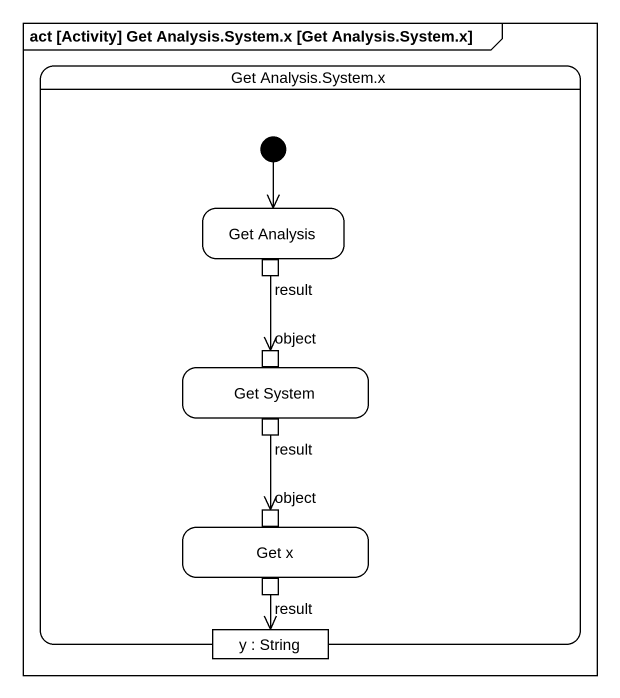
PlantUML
@startuml
mainframe act [Activity] Get Analysis.System.x [Get Analysis.System.x]
hide empty description
state "Get Analysis.System.x" as Get_Analysis_System_x {
  state "Get Analysis" as Get_Analysis {
    state result <<outputPin>>
  }
  state "Get System" as Get_System {
    state "object" as object_ <<inputPin>>
    state "result" as result_2 <<outputPin>>
  }
  state "Get x" as Get_x {
    state "object" as object__2 <<inputPin>>
    state "result" as result_3 <<outputPin>>
  }
  state "y : String" as y <<object>>
  [*] --> Get_Analysis
}
result --> object_
result_2 --> object__2
result_3 --> y
@enduml
